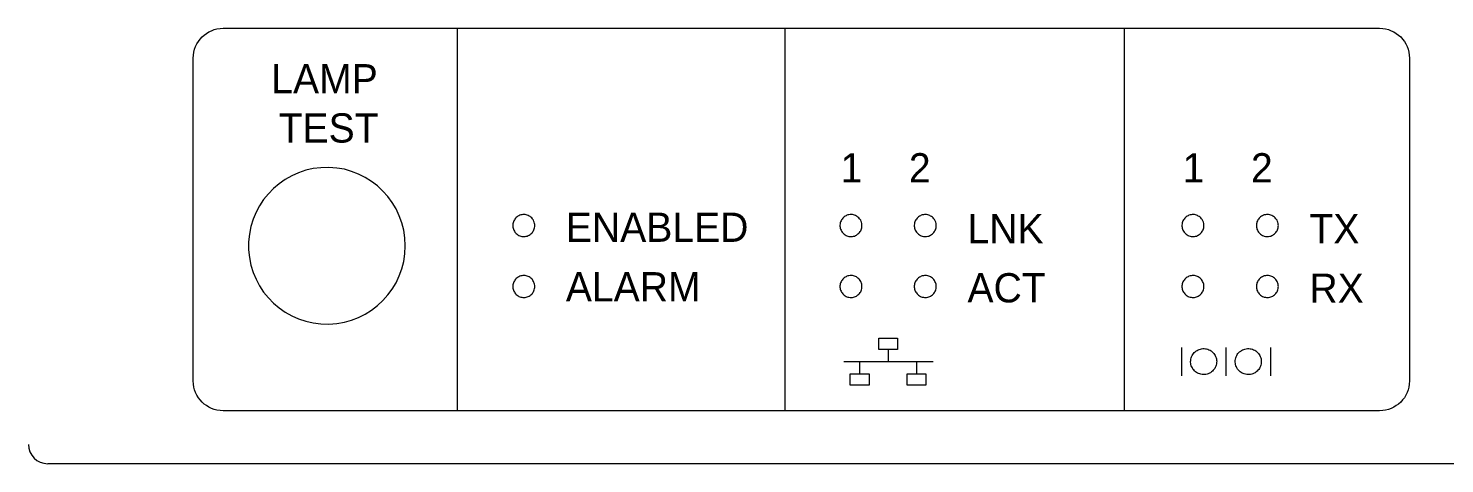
# Model space of a CAD drawing. Header units: millimetres. Extents: x 13198 to 24643, y -4481 to 8091.
# Drawn here: x 16253 to 16374.1, y 5579 to 5616.2 of the extents above; entities that cross this region are included whole.
import ezdxf

# ---------------------------------------------------------------- set-up
doc = ezdxf.new("R2010")
doc.units = ezdxf.units.MM
doc.header["$MEASUREMENT"] = 0
doc.linetypes.add('HIDDEN', pattern=[0.375, 0.25, -0.125])
doc.layers.add('3355', color=2, linetype='HIDDEN')

# ---------------------------------------------------------------- blocks, each defined once
blk = doc.blocks.new('sel-3355')
at = {"layer": '3355', "color": 7, "linetype": 'ByBlock', "lineweight": 13}
blk.add_line((15828.98, 5596.15), (15392.2, 5596.15), dxfattribs=at)
for points in [[(15508.59, 5603.22), (15508.58, 5602.96), (15508.54, 5602.7), (15508.48, 5602.46), (15508.39, 5602.23), (15508.29, 5602), (15508.16, 5601.79), (15508.01, 5601.6), (15507.85, 5601.42), (15507.67, 5601.25), (15507.47, 5601.11), (15507.26, 5600.98), (15507.04, 5600.87), (15506.81, 5600.79), (15506.56, 5600.73), (15506.31, 5600.69), (15506.05, 5600.67), (15506.03, 5600.67), (15505.98, 5600.67), (15505.89, 5600.67), (15505.77, 5600.67), (15505.61, 5600.67), (15505.42, 5600.67), (15505.19, 5600.67), (15504.94, 5600.67), (15504.65, 5600.67), (15504.33, 5600.67), (15503.98, 5600.67), (15503.61, 5600.67), (15503.2, 5600.67), (15502.76, 5600.67), (15502.29, 5600.67), (15501.8, 5600.67), (15501.28, 5600.67), (15500.73, 5600.67), (15500.16, 5600.67), (15499.56, 5600.67), (15498.94, 5600.67), (15498.29, 5600.67), (15497.62, 5600.67), (15496.93, 5600.67), (15496.21, 5600.67), (15495.47, 5600.67), (15494.71, 5600.67), (15493.93, 5600.67), (15493.12, 5600.67), (15492.3, 5600.67), (15491.46, 5600.67), (15490.6, 5600.67), (15488.83, 5600.67), (15486.99, 5600.67), (15485.08, 5600.67), (15483.12, 5600.67), (15481.1, 5600.67), (15479.03, 5600.67), (15476.92, 5600.67), (15474.77, 5600.67), (15472.58, 5600.67), (15470.36, 5600.67), (15468.11, 5600.67), (15465.84, 5600.67), (15461.25, 5600.67), (15456.62, 5600.67), (15451.99, 5600.67), (15447.4, 5600.67), (15445.13, 5600.67), (15442.88, 5600.67), (15440.66, 5600.67), (15438.47, 5600.67), (15436.31, 5600.67), (15434.2, 5600.67), (15432.13, 5600.67), (15430.12, 5600.67), (15428.15, 5600.67), (15426.25, 5600.67), (15424.41, 5600.67), (15422.63, 5600.67), (15421.77, 5600.67), (15420.93, 5600.67), (15420.11, 5600.67), (15419.31, 5600.67), (15418.53, 5600.67), (15417.77, 5600.67), (15417.03, 5600.67), (15416.31, 5600.67), (15415.61, 5600.67), (15414.94, 5600.67), (15414.3, 5600.67), (15413.67, 5600.67), (15413.07, 5600.67), (15412.5, 5600.67), (15411.95, 5600.67), (15411.43, 5600.67), (15410.94, 5600.67), (15410.47, 5600.67), (15410.04, 5600.67), (15409.63, 5600.67), (15409.25, 5600.67), (15408.9, 5600.67), (15408.58, 5600.67), (15408.3, 5600.67), (15408.04, 5600.67), (15407.82, 5600.67), (15407.63, 5600.67), (15407.47, 5600.67), (15407.35, 5600.67), (15407.26, 5600.67), (15407.2, 5600.67), (15407.19, 5600.67), (15406.93, 5600.69), (15406.67, 5600.73), (15406.43, 5600.79), (15406.2, 5600.87), (15405.97, 5600.98), (15405.76, 5601.11), (15405.57, 5601.25), (15405.39, 5601.42), (15405.22, 5601.6), (15405.08, 5601.79), (15404.95, 5602), (15404.84, 5602.23), (15404.76, 5602.46), (15404.69, 5602.7), (15404.66, 5602.96), (15404.64, 5603.22), (15404.64, 5603.24), (15404.64, 5603.3), (15404.64, 5603.39), (15404.64, 5603.53), (15404.64, 5603.7), (15404.64, 5603.9), (15404.64, 5604.13), (15404.64, 5604.4), (15404.64, 5604.7), (15404.64, 5605.03), (15404.64, 5605.38), (15404.64, 5605.76), (15404.64, 5606.17), (15404.64, 5606.6), (15404.64, 5607.05), (15404.64, 5607.53), (15404.64, 5608.02), (15404.64, 5608.54), (15404.64, 5609.62), (15404.64, 5610.76), (15404.64, 5611.95), (15404.64, 5613.18), (15404.64, 5614.44), (15404.64, 5617.02), (15404.64, 5619.59), (15404.64, 5620.85), (15404.64, 5622.08), (15404.64, 5623.28), (15404.64, 5624.42), (15404.64, 5625.5), (15404.64, 5626.01), (15404.64, 5626.51), (15404.64, 5626.98), (15404.64, 5627.43), (15404.64, 5627.86), (15404.64, 5628.27), (15404.64, 5628.65), (15404.64, 5629.01), (15404.64, 5629.33), (15404.64, 5629.63), (15404.64, 5629.9), (15404.64, 5630.14), (15404.64, 5630.34), (15404.64, 5630.51), (15404.64, 5630.64), (15404.64, 5630.74), (15404.64, 5630.8), (15404.64, 5630.82), (15404.66, 5631.08), (15404.69, 5631.33), (15404.76, 5631.57), (15404.84, 5631.81), (15404.95, 5632.03), (15405.08, 5632.24), (15405.22, 5632.44), (15405.39, 5632.62), (15405.57, 5632.78), (15405.76, 5632.93), (15405.97, 5633.05), (15406.2, 5633.16), (15406.43, 5633.25), (15406.67, 5633.31), (15406.93, 5633.35), (15407.19, 5633.36), (15407.2, 5633.36), (15407.26, 5633.36), (15407.35, 5633.36), (15407.47, 5633.36), (15407.63, 5633.36), (15407.82, 5633.36), (15408.04, 5633.36), (15408.3, 5633.36), (15408.58, 5633.36), (15408.9, 5633.36), (15409.25, 5633.36), (15409.63, 5633.36), (15410.04, 5633.36), (15410.47, 5633.36), (15410.94, 5633.36), (15411.43, 5633.36), (15411.95, 5633.36), (15412.5, 5633.36), (15413.07, 5633.36), (15413.67, 5633.36), (15414.3, 5633.36), (15414.94, 5633.36), (15415.61, 5633.36), (15416.31, 5633.36), (15417.03, 5633.36), (15417.77, 5633.36), (15418.53, 5633.36), (15419.31, 5633.36), (15420.11, 5633.36), (15420.93, 5633.36), (15421.77, 5633.36), (15422.63, 5633.36), (15424.41, 5633.36), (15426.25, 5633.36), (15428.15, 5633.36), (15430.12, 5633.36), (15432.13, 5633.36), (15434.2, 5633.36), (15436.31, 5633.36), (15438.47, 5633.36), (15440.66, 5633.36), (15442.88, 5633.36), (15445.13, 5633.36), (15447.4, 5633.36), (15451.99, 5633.36), (15456.62, 5633.36), (15461.25, 5633.36), (15465.84, 5633.36), (15468.11, 5633.36), (15470.36, 5633.36), (15472.58, 5633.36), (15474.77, 5633.36), (15476.92, 5633.36), (15479.03, 5633.36), (15481.1, 5633.36), (15483.12, 5633.36), (15485.08, 5633.36), (15486.99, 5633.36), (15488.83, 5633.36), (15490.6, 5633.36), (15491.46, 5633.36), (15492.3, 5633.36), (15493.12, 5633.36), (15493.93, 5633.36), (15494.71, 5633.36), (15495.47, 5633.36), (15496.21, 5633.36), (15496.93, 5633.36), (15497.62, 5633.36), (15498.29, 5633.36), (15498.94, 5633.36), (15499.56, 5633.36), (15500.16, 5633.36), (15500.73, 5633.36), (15501.28, 5633.36), (15501.8, 5633.36), (15502.29, 5633.36), (15502.76, 5633.36), (15503.2, 5633.36), (15503.61, 5633.36), (15503.98, 5633.36), (15504.33, 5633.36), (15504.65, 5633.36), (15504.94, 5633.36), (15505.19, 5633.36), (15505.42, 5633.36), (15505.61, 5633.36), (15505.77, 5633.36), (15505.89, 5633.36), (15505.98, 5633.36), (15506.03, 5633.36), (15506.05, 5633.36), (15506.31, 5633.35), (15506.56, 5633.31), (15506.81, 5633.25), (15507.04, 5633.16), (15507.26, 5633.05), (15507.47, 5632.93), (15507.67, 5632.78), (15507.85, 5632.62), (15508.01, 5632.44), (15508.16, 5632.24), (15508.29, 5632.03), (15508.39, 5631.81), (15508.48, 5631.57), (15508.54, 5631.33), (15508.58, 5631.08), (15508.59, 5630.82), (15508.59, 5630.8), (15508.59, 5630.74), (15508.59, 5630.64), (15508.59, 5630.51), (15508.59, 5630.34), (15508.59, 5630.14), (15508.59, 5629.9), (15508.59, 5629.63), (15508.59, 5629.33), (15508.59, 5629.01), (15508.59, 5628.65), (15508.59, 5628.27), (15508.59, 5627.86), (15508.59, 5627.43), (15508.59, 5626.98), (15508.59, 5626.51), (15508.59, 5626.01), (15508.59, 5625.5), (15508.59, 5624.42), (15508.59, 5623.28), (15508.59, 5622.08), (15508.59, 5620.85), (15508.59, 5619.59), (15508.59, 5617.02), (15508.59, 5614.44), (15508.59, 5613.18), (15508.59, 5611.95), (15508.59, 5610.76), (15508.59, 5609.62), (15508.59, 5608.54), (15508.59, 5608.02), (15508.59, 5607.53), (15508.59, 5607.05), (15508.59, 5606.6), (15508.59, 5606.17), (15508.59, 5605.76), (15508.59, 5605.38), (15508.59, 5605.03), (15508.59, 5604.7), (15508.59, 5604.4), (15508.59, 5604.13), (15508.59, 5603.9), (15508.59, 5603.7), (15508.59, 5603.53), (15508.59, 5603.39), (15508.59, 5603.3), (15508.59, 5603.24), (15508.59, 5603.22)], [(15422.76, 5614.77), (15422.73, 5615.45), (15422.63, 5616.1), (15422.47, 5616.74), (15422.25, 5617.34), (15421.98, 5617.92), (15421.65, 5618.47), (15421.28, 5618.98), (15420.86, 5619.45), (15420.4, 5619.89), (15419.89, 5620.27), (15419.35, 5620.61), (15418.78, 5620.9), (15418.18, 5621.13), (15417.56, 5621.31), (15416.91, 5621.42), (15416.24, 5621.47), (15415.56, 5621.45), (15414.9, 5621.37), (15414.26, 5621.23), (15413.64, 5621.02), (15413.06, 5620.76), (15412.5, 5620.45), (15411.98, 5620.08), (15411.5, 5619.68), (15411.06, 5619.22), (15410.66, 5618.73), (15410.31, 5618.2), (15410.01, 5617.64), (15409.76, 5617.04), (15409.57, 5616.42), (15409.44, 5615.78), (15409.37, 5615.11), (15409.37, 5614.43), (15409.44, 5613.77), (15409.57, 5613.12), (15409.76, 5612.5), (15410.01, 5611.91), (15410.31, 5611.35), (15410.66, 5610.82), (15411.06, 5610.32), (15411.5, 5609.87), (15411.98, 5609.46), (15412.5, 5609.1), (15413.06, 5608.79), (15413.64, 5608.53), (15414.26, 5608.32), (15414.9, 5608.18), (15415.56, 5608.09), (15416.24, 5608.08), (15416.91, 5608.13), (15417.56, 5608.24), (15418.18, 5608.42), (15418.78, 5608.65), (15419.35, 5608.94), (15419.89, 5609.27), (15420.4, 5609.66), (15420.86, 5610.09), (15421.28, 5610.57), (15421.65, 5611.08), (15421.98, 5611.62), (15422.25, 5612.2), (15422.47, 5612.81), (15422.63, 5613.44), (15422.73, 5614.1)], [(15433.83, 5616.5), (15433.83, 5616.6), (15433.82, 5616.69), (15433.79, 5616.78), (15433.76, 5616.86), (15433.72, 5616.95), (15433.68, 5617.02), (15433.63, 5617.09), (15433.57, 5617.16), (15433.5, 5617.22), (15433.43, 5617.28), (15433.36, 5617.32), (15433.27, 5617.36), (15433.19, 5617.4), (15433.1, 5617.42), (15433.01, 5617.44), (15432.92, 5617.44), (15432.82, 5617.44), (15432.73, 5617.43), (15432.64, 5617.41), (15432.55, 5617.38), (15432.47, 5617.34), (15432.39, 5617.3), (15432.32, 5617.25), (15432.25, 5617.19), (15432.19, 5617.13), (15432.14, 5617.06), (15432.09, 5616.99), (15432.04, 5616.91), (15432.01, 5616.82), (15431.98, 5616.74), (15431.96, 5616.65), (15431.95, 5616.55), (15431.95, 5616.46), (15431.96, 5616.36), (15431.98, 5616.27), (15432.01, 5616.19), (15432.04, 5616.1), (15432.09, 5616.02), (15432.14, 5615.95), (15432.19, 5615.88), (15432.25, 5615.82), (15432.32, 5615.76), (15432.39, 5615.71), (15432.47, 5615.66), (15432.55, 5615.63), (15432.64, 5615.6), (15432.73, 5615.58), (15432.82, 5615.57), (15432.92, 5615.56), (15433.01, 5615.57), (15433.1, 5615.59), (15433.19, 5615.61), (15433.27, 5615.65), (15433.36, 5615.69), (15433.43, 5615.73), (15433.5, 5615.79), (15433.57, 5615.85), (15433.63, 5615.91), (15433.68, 5615.99), (15433.72, 5616.06), (15433.76, 5616.14), (15433.79, 5616.23), (15433.82, 5616.32), (15433.83, 5616.41)], [(15461.8, 5616.5), (15461.79, 5616.6), (15461.78, 5616.69), (15461.76, 5616.78), (15461.73, 5616.86), (15461.69, 5616.95), (15461.64, 5617.02), (15461.59, 5617.09), (15461.53, 5617.16), (15461.46, 5617.22), (15461.39, 5617.28), (15461.32, 5617.32), (15461.24, 5617.36), (15461.15, 5617.4), (15461.07, 5617.42), (15460.98, 5617.44), (15460.88, 5617.44), (15460.79, 5617.44), (15460.69, 5617.43), (15460.6, 5617.41), (15460.52, 5617.38), (15460.44, 5617.34), (15460.36, 5617.3), (15460.29, 5617.25), (15460.22, 5617.19), (15460.16, 5617.13), (15460.1, 5617.06), (15460.05, 5616.98), (15460.01, 5616.91), (15459.97, 5616.82), (15459.95, 5616.74), (15459.93, 5616.65), (15459.92, 5616.55), (15459.92, 5616.46), (15459.93, 5616.36), (15459.95, 5616.27), (15459.97, 5616.19), (15460.01, 5616.1), (15460.05, 5616.02), (15460.1, 5615.95), (15460.16, 5615.88), (15460.22, 5615.82), (15460.29, 5615.76), (15460.36, 5615.71), (15460.44, 5615.66), (15460.52, 5615.63), (15460.6, 5615.6), (15460.69, 5615.58), (15460.79, 5615.57), (15460.88, 5615.56), (15460.98, 5615.57), (15461.07, 5615.59), (15461.15, 5615.61), (15461.24, 5615.64), (15461.32, 5615.69), (15461.39, 5615.73), (15461.46, 5615.79), (15461.53, 5615.85), (15461.59, 5615.91), (15461.64, 5615.99), (15461.69, 5616.06), (15461.73, 5616.14), (15461.76, 5616.23), (15461.78, 5616.32), (15461.79, 5616.41)], [(15468.15, 5616.5), (15468.15, 5616.6), (15468.13, 5616.69), (15468.11, 5616.78), (15468.08, 5616.86), (15468.04, 5616.95), (15468, 5617.02), (15467.94, 5617.09), (15467.88, 5617.16), (15467.82, 5617.22), (15467.75, 5617.28), (15467.67, 5617.32), (15467.59, 5617.36), (15467.51, 5617.4), (15467.42, 5617.42), (15467.33, 5617.44), (15467.24, 5617.44), (15467.14, 5617.44), (15467.05, 5617.43), (15466.96, 5617.41), (15466.87, 5617.38), (15466.79, 5617.34), (15466.71, 5617.3), (15466.64, 5617.25), (15466.57, 5617.19), (15466.51, 5617.13), (15466.45, 5617.06), (15466.4, 5616.99), (15466.36, 5616.91), (15466.33, 5616.82), (15466.3, 5616.74), (15466.28, 5616.65), (15466.27, 5616.55), (15466.27, 5616.46), (15466.28, 5616.36), (15466.3, 5616.27), (15466.33, 5616.19), (15466.36, 5616.1), (15466.4, 5616.02), (15466.45, 5615.95), (15466.51, 5615.88), (15466.57, 5615.82), (15466.64, 5615.76), (15466.71, 5615.71), (15466.79, 5615.66), (15466.87, 5615.63), (15466.96, 5615.6), (15467.05, 5615.58), (15467.14, 5615.57), (15467.24, 5615.56), (15467.33, 5615.57), (15467.42, 5615.59), (15467.51, 5615.61), (15467.59, 5615.65), (15467.67, 5615.69), (15467.75, 5615.73), (15467.82, 5615.79), (15467.88, 5615.85), (15467.94, 5615.91), (15468, 5615.99), (15468.04, 5616.06), (15468.08, 5616.14), (15468.11, 5616.23), (15468.13, 5616.32), (15468.15, 5616.41)], [(15491.03, 5616.5), (15491.03, 5616.6), (15491.01, 5616.69), (15490.99, 5616.78), (15490.96, 5616.86), (15490.92, 5616.95), (15490.88, 5617.02), (15490.82, 5617.09), (15490.76, 5617.16), (15490.7, 5617.22), (15490.63, 5617.28), (15490.55, 5617.32), (15490.47, 5617.36), (15490.39, 5617.4), (15490.3, 5617.42), (15490.21, 5617.44), (15490.12, 5617.44), (15490.02, 5617.44), (15489.93, 5617.43), (15489.84, 5617.41), (15489.75, 5617.38), (15489.67, 5617.34), (15489.59, 5617.3), (15489.52, 5617.25), (15489.45, 5617.19), (15489.39, 5617.13), (15489.33, 5617.06), (15489.28, 5616.98), (15489.24, 5616.91), (15489.21, 5616.82), (15489.18, 5616.74), (15489.16, 5616.65), (15489.15, 5616.55), (15489.15, 5616.46), (15489.16, 5616.36), (15489.18, 5616.27), (15489.21, 5616.19), (15489.24, 5616.1), (15489.28, 5616.02), (15489.33, 5615.95), (15489.39, 5615.88), (15489.45, 5615.82), (15489.52, 5615.76), (15489.59, 5615.71), (15489.67, 5615.66), (15489.75, 5615.63), (15489.84, 5615.6), (15489.93, 5615.58), (15490.02, 5615.57), (15490.12, 5615.56), (15490.21, 5615.57), (15490.3, 5615.59), (15490.39, 5615.61), (15490.47, 5615.64), (15490.55, 5615.69), (15490.63, 5615.73), (15490.7, 5615.79), (15490.76, 5615.85), (15490.82, 5615.91), (15490.88, 5615.99), (15490.92, 5616.06), (15490.96, 5616.14), (15490.99, 5616.23), (15491.01, 5616.32), (15491.03, 5616.41)], [(15497.39, 5616.5), (15497.38, 5616.6), (15497.37, 5616.69), (15497.35, 5616.78), (15497.32, 5616.86), (15497.28, 5616.95), (15497.23, 5617.02), (15497.18, 5617.09), (15497.12, 5617.16), (15497.05, 5617.22), (15496.98, 5617.28), (15496.91, 5617.32), (15496.83, 5617.36), (15496.74, 5617.4), (15496.66, 5617.42), (15496.56, 5617.44), (15496.47, 5617.44), (15496.38, 5617.44), (15496.28, 5617.43), (15496.19, 5617.41), (15496.11, 5617.38), (15496.03, 5617.34), (15495.95, 5617.3), (15495.87, 5617.25), (15495.81, 5617.19), (15495.74, 5617.13), (15495.69, 5617.06), (15495.64, 5616.99), (15495.6, 5616.91), (15495.56, 5616.82), (15495.54, 5616.74), (15495.52, 5616.65), (15495.51, 5616.55), (15495.51, 5616.46), (15495.52, 5616.36), (15495.54, 5616.27), (15495.56, 5616.19), (15495.6, 5616.1), (15495.64, 5616.02), (15495.69, 5615.95), (15495.74, 5615.88), (15495.81, 5615.82), (15495.87, 5615.76), (15495.95, 5615.71), (15496.03, 5615.66), (15496.11, 5615.63), (15496.19, 5615.6), (15496.28, 5615.58), (15496.38, 5615.57), (15496.47, 5615.56), (15496.56, 5615.57), (15496.66, 5615.59), (15496.74, 5615.61), (15496.83, 5615.65), (15496.91, 5615.69), (15496.98, 5615.73), (15497.05, 5615.79), (15497.12, 5615.85), (15497.18, 5615.91), (15497.23, 5615.99), (15497.28, 5616.06), (15497.32, 5616.14), (15497.35, 5616.23), (15497.37, 5616.32), (15497.38, 5616.41)], [(15433.84, 5611.29), (15433.83, 5611.39), (15433.82, 5611.48), (15433.79, 5611.57), (15433.76, 5611.65), (15433.72, 5611.73), (15433.68, 5611.81), (15433.63, 5611.88), (15433.57, 5611.95), (15433.5, 5612.01), (15433.43, 5612.06), (15433.36, 5612.11), (15433.28, 5612.15), (15433.19, 5612.19), (15433.1, 5612.21), (15433.01, 5612.23), (15432.92, 5612.23), (15432.82, 5612.23), (15432.73, 5612.22), (15432.64, 5612.2), (15432.56, 5612.17), (15432.47, 5612.13), (15432.4, 5612.09), (15432.32, 5612.04), (15432.25, 5611.98), (15432.19, 5611.92), (15432.14, 5611.85), (15432.09, 5611.77), (15432.04, 5611.69), (15432.01, 5611.61), (15431.98, 5611.52), (15431.96, 5611.43), (15431.96, 5611.34), (15431.96, 5611.25), (15431.96, 5611.15), (15431.98, 5611.06), (15432.01, 5610.98), (15432.04, 5610.89), (15432.09, 5610.81), (15432.14, 5610.74), (15432.19, 5610.67), (15432.25, 5610.61), (15432.32, 5610.55), (15432.4, 5610.5), (15432.47, 5610.45), (15432.56, 5610.42), (15432.64, 5610.39), (15432.73, 5610.37), (15432.82, 5610.36), (15432.92, 5610.35), (15433.01, 5610.36), (15433.1, 5610.38), (15433.19, 5610.4), (15433.28, 5610.43), (15433.36, 5610.47), (15433.43, 5610.52), (15433.5, 5610.58), (15433.57, 5610.64), (15433.63, 5610.7), (15433.68, 5610.77), (15433.72, 5610.85), (15433.76, 5610.93), (15433.79, 5611.02), (15433.82, 5611.11), (15433.83, 5611.2)], [(15461.8, 5611.29), (15461.79, 5611.39), (15461.78, 5611.48), (15461.76, 5611.57), (15461.73, 5611.65), (15461.69, 5611.73), (15461.64, 5611.81), (15461.59, 5611.88), (15461.53, 5611.95), (15461.46, 5612.01), (15461.39, 5612.06), (15461.32, 5612.11), (15461.24, 5612.15), (15461.15, 5612.19), (15461.07, 5612.21), (15460.98, 5612.23), (15460.88, 5612.23), (15460.79, 5612.23), (15460.69, 5612.22), (15460.6, 5612.2), (15460.52, 5612.17), (15460.44, 5612.13), (15460.36, 5612.09), (15460.29, 5612.04), (15460.22, 5611.98), (15460.16, 5611.92), (15460.1, 5611.85), (15460.05, 5611.77), (15460.01, 5611.69), (15459.97, 5611.61), (15459.95, 5611.52), (15459.93, 5611.43), (15459.92, 5611.34), (15459.92, 5611.25), (15459.93, 5611.15), (15459.95, 5611.06), (15459.97, 5610.98), (15460.01, 5610.89), (15460.05, 5610.81), (15460.1, 5610.74), (15460.16, 5610.67), (15460.22, 5610.61), (15460.29, 5610.55), (15460.36, 5610.5), (15460.44, 5610.45), (15460.52, 5610.42), (15460.6, 5610.39), (15460.69, 5610.37), (15460.79, 5610.36), (15460.88, 5610.35), (15460.98, 5610.36), (15461.07, 5610.38), (15461.15, 5610.4), (15461.24, 5610.43), (15461.32, 5610.47), (15461.39, 5610.52), (15461.46, 5610.58), (15461.53, 5610.64), (15461.59, 5610.7), (15461.64, 5610.77), (15461.69, 5610.85), (15461.73, 5610.93), (15461.76, 5611.02), (15461.78, 5611.11), (15461.79, 5611.2)], [(15468.15, 5611.29), (15468.15, 5611.39), (15468.13, 5611.48), (15468.11, 5611.57), (15468.08, 5611.65), (15468.04, 5611.73), (15468, 5611.81), (15467.94, 5611.88), (15467.88, 5611.95), (15467.82, 5612.01), (15467.75, 5612.06), (15467.67, 5612.11), (15467.59, 5612.15), (15467.51, 5612.19), (15467.42, 5612.21), (15467.33, 5612.23), (15467.24, 5612.23), (15467.14, 5612.23), (15467.05, 5612.22), (15466.96, 5612.2), (15466.87, 5612.17), (15466.79, 5612.13), (15466.71, 5612.09), (15466.64, 5612.04), (15466.57, 5611.98), (15466.51, 5611.92), (15466.45, 5611.85), (15466.4, 5611.77), (15466.36, 5611.69), (15466.33, 5611.61), (15466.3, 5611.52), (15466.28, 5611.43), (15466.27, 5611.34), (15466.27, 5611.25), (15466.28, 5611.15), (15466.3, 5611.06), (15466.33, 5610.98), (15466.36, 5610.89), (15466.4, 5610.81), (15466.45, 5610.74), (15466.51, 5610.67), (15466.57, 5610.61), (15466.64, 5610.55), (15466.71, 5610.5), (15466.79, 5610.45), (15466.87, 5610.42), (15466.96, 5610.39), (15467.05, 5610.37), (15467.14, 5610.36), (15467.24, 5610.35), (15467.33, 5610.36), (15467.42, 5610.38), (15467.51, 5610.4), (15467.59, 5610.43), (15467.67, 5610.47), (15467.75, 5610.52), (15467.82, 5610.58), (15467.88, 5610.64), (15467.94, 5610.7), (15468, 5610.78), (15468.04, 5610.85), (15468.08, 5610.93), (15468.11, 5611.02), (15468.13, 5611.11), (15468.15, 5611.2)], [(15491.03, 5611.29), (15491.03, 5611.39), (15491.01, 5611.48), (15490.99, 5611.57), (15490.96, 5611.65), (15490.92, 5611.73), (15490.88, 5611.81), (15490.82, 5611.88), (15490.76, 5611.95), (15490.7, 5612.01), (15490.63, 5612.06), (15490.55, 5612.11), (15490.47, 5612.15), (15490.39, 5612.19), (15490.3, 5612.21), (15490.21, 5612.23), (15490.12, 5612.23), (15490.02, 5612.23), (15489.93, 5612.22), (15489.84, 5612.2), (15489.75, 5612.17), (15489.67, 5612.13), (15489.59, 5612.09), (15489.52, 5612.04), (15489.45, 5611.98), (15489.39, 5611.92), (15489.33, 5611.85), (15489.28, 5611.77), (15489.24, 5611.69), (15489.21, 5611.61), (15489.18, 5611.52), (15489.16, 5611.43), (15489.15, 5611.34), (15489.15, 5611.25), (15489.16, 5611.15), (15489.18, 5611.06), (15489.21, 5610.98), (15489.24, 5610.89), (15489.28, 5610.81), (15489.33, 5610.74), (15489.39, 5610.67), (15489.45, 5610.61), (15489.52, 5610.55), (15489.59, 5610.5), (15489.67, 5610.45), (15489.75, 5610.42), (15489.84, 5610.39), (15489.93, 5610.37), (15490.02, 5610.36), (15490.12, 5610.35), (15490.21, 5610.36), (15490.3, 5610.38), (15490.39, 5610.4), (15490.47, 5610.43), (15490.55, 5610.47), (15490.63, 5610.52), (15490.7, 5610.58), (15490.76, 5610.64), (15490.82, 5610.7), (15490.88, 5610.77), (15490.92, 5610.85), (15490.96, 5610.93), (15490.99, 5611.02), (15491.01, 5611.11), (15491.03, 5611.2)], [(15497.39, 5611.29), (15497.38, 5611.39), (15497.37, 5611.48), (15497.35, 5611.57), (15497.32, 5611.65), (15497.28, 5611.73), (15497.23, 5611.81), (15497.18, 5611.88), (15497.12, 5611.95), (15497.05, 5612.01), (15496.98, 5612.06), (15496.91, 5612.11), (15496.83, 5612.15), (15496.74, 5612.19), (15496.66, 5612.21), (15496.56, 5612.23), (15496.47, 5612.23), (15496.38, 5612.23), (15496.28, 5612.22), (15496.19, 5612.2), (15496.11, 5612.17), (15496.03, 5612.13), (15495.95, 5612.09), (15495.87, 5612.04), (15495.81, 5611.98), (15495.74, 5611.92), (15495.69, 5611.85), (15495.64, 5611.77), (15495.6, 5611.69), (15495.56, 5611.61), (15495.54, 5611.52), (15495.52, 5611.43), (15495.51, 5611.34), (15495.51, 5611.25), (15495.52, 5611.15), (15495.54, 5611.06), (15495.56, 5610.98), (15495.6, 5610.89), (15495.64, 5610.81), (15495.69, 5610.74), (15495.74, 5610.67), (15495.81, 5610.61), (15495.87, 5610.55), (15495.95, 5610.5), (15496.03, 5610.45), (15496.11, 5610.42), (15496.19, 5610.39), (15496.28, 5610.37), (15496.38, 5610.36), (15496.47, 5610.35), (15496.56, 5610.36), (15496.66, 5610.38), (15496.74, 5610.4), (15496.83, 5610.43), (15496.91, 5610.47), (15496.98, 5610.52), (15497.05, 5610.58), (15497.12, 5610.64), (15497.18, 5610.7), (15497.23, 5610.78), (15497.28, 5610.85), (15497.32, 5610.93), (15497.35, 5611.02), (15497.37, 5611.11), (15497.38, 5611.2)], [(15489.89, 5604.88), (15489.9, 5604.98), (15489.91, 5605.09), (15489.94, 5605.19), (15489.97, 5605.29), (15490.02, 5605.39), (15490.07, 5605.48), (15490.13, 5605.56), (15490.2, 5605.64), (15490.27, 5605.71), (15490.35, 5605.78), (15490.44, 5605.83), (15490.53, 5605.88), (15490.63, 5605.92), (15490.73, 5605.95), (15490.83, 5605.97), (15490.94, 5605.99), (15491.05, 5605.99), (15491.16, 5605.98), (15491.26, 5605.96), (15491.37, 5605.93), (15491.46, 5605.89), (15491.56, 5605.84), (15491.64, 5605.79), (15491.72, 5605.72), (15491.8, 5605.65), (15491.87, 5605.58), (15491.93, 5605.49), (15491.98, 5605.41), (15492.03, 5605.31), (15492.07, 5605.21), (15492.09, 5605.11), (15492.11, 5605.01), (15492.12, 5604.9), (15492.11, 5604.79), (15492.1, 5604.68), (15492.08, 5604.58), (15492.04, 5604.48), (15492, 5604.38), (15491.95, 5604.29), (15491.89, 5604.21), (15491.83, 5604.13), (15491.75, 5604.05), (15491.68, 5603.99), (15491.59, 5603.93), (15491.5, 5603.88), (15491.4, 5603.84), (15491.3, 5603.8), (15491.2, 5603.78), (15491.09, 5603.77), (15490.98, 5603.76), (15490.87, 5603.77), (15490.77, 5603.79), (15490.67, 5603.82), (15490.57, 5603.85), (15490.47, 5603.9), (15490.39, 5603.95), (15490.3, 5604.01), (15490.23, 5604.08), (15490.16, 5604.16), (15490.09, 5604.24), (15490.04, 5604.33), (15489.99, 5604.42), (15489.95, 5604.52), (15489.92, 5604.62), (15489.9, 5604.72), (15489.89, 5604.83), (15489.89, 5604.88), (15489.89, 5604.88), (15489.89, 5604.88), (15489.89, 5604.88), (15489.89, 5604.88), (15489.89, 5604.88), (15489.89, 5604.88), (15489.89, 5604.88), (15489.89, 5604.88), (15489.89, 5604.88), (15489.89, 5604.88), (15489.89, 5604.88), (15489.89, 5604.88), (15489.89, 5604.88), (15489.89, 5604.88), (15489.89, 5604.88)], [(15493.71, 5604.88), (15493.71, 5604.98), (15493.73, 5605.09), (15493.75, 5605.19), (15493.79, 5605.29), (15493.83, 5605.39), (15493.88, 5605.48), (15493.94, 5605.56), (15494.01, 5605.64), (15494.08, 5605.71), (15494.17, 5605.78), (15494.25, 5605.83), (15494.34, 5605.88), (15494.44, 5605.92), (15494.54, 5605.95), (15494.64, 5605.97), (15494.75, 5605.99), (15494.86, 5605.99), (15494.97, 5605.98), (15495.08, 5605.96), (15495.18, 5605.93), (15495.28, 5605.89), (15495.37, 5605.84), (15495.46, 5605.79), (15495.54, 5605.72), (15495.61, 5605.65), (15495.68, 5605.58), (15495.74, 5605.49), (15495.8, 5605.41), (15495.84, 5605.31), (15495.88, 5605.21), (15495.91, 5605.11), (15495.92, 5605.01), (15495.93, 5604.9), (15495.93, 5604.79), (15495.91, 5604.68), (15495.89, 5604.58), (15495.86, 5604.48), (15495.82, 5604.38), (15495.77, 5604.29), (15495.71, 5604.21), (15495.64, 5604.13), (15495.57, 5604.05), (15495.49, 5603.99), (15495.4, 5603.93), (15495.31, 5603.88), (15495.22, 5603.84), (15495.12, 5603.8), (15495.01, 5603.78), (15494.91, 5603.77), (15494.8, 5603.76), (15494.69, 5603.77), (15494.58, 5603.79), (15494.48, 5603.82), (15494.38, 5603.85), (15494.29, 5603.9), (15494.2, 5603.95), (15494.12, 5604.01), (15494.04, 5604.08), (15493.97, 5604.16), (15493.91, 5604.24), (15493.85, 5604.33), (15493.8, 5604.42), (15493.77, 5604.52), (15493.74, 5604.62), (15493.72, 5604.72), (15493.71, 5604.83), (15493.71, 5604.88), (15493.71, 5604.88), (15493.71, 5604.88), (15493.71, 5604.88), (15493.71, 5604.88), (15493.71, 5604.88), (15493.71, 5604.88), (15493.71, 5604.88), (15493.71, 5604.88), (15493.71, 5604.88), (15493.71, 5604.88), (15493.71, 5604.88), (15493.71, 5604.88), (15493.71, 5604.88), (15493.71, 5604.88), (15493.71, 5604.88)]]:
    blk.add_lwpolyline(points, close=True, dxfattribs=at)
for points in [[(15427.21, 5633.36), (15427.21, 5600.67)], [(15455.21, 5633.36), (15455.21, 5600.67)], [(15484.22, 5633.36), (15484.22, 5600.67)], [(15464.84, 5605.92), (15463.23, 5605.92), (15463.23, 5606.88), (15464.84, 5606.88), (15464.84, 5605.92)], [(15464.03, 5605.87), (15464.03, 5604.88)], [(15489.1, 5606.08), (15489.1, 5603.67)], [(15492.91, 5606.08), (15492.91, 5603.67)], [(15496.73, 5606.08), (15496.73, 5603.67)], [(15460.25, 5604.88), (15464.04, 5604.88), (15467.88, 5604.88)], [(15461.6, 5604.88), (15461.6, 5603.88)], [(15466.46, 5604.88), (15466.46, 5603.88)], [(15462.41, 5602.87), (15460.8, 5602.87), (15460.8, 5603.83), (15462.41, 5603.83), (15462.41, 5602.87)], [(15467.27, 5602.87), (15465.66, 5602.87), (15465.66, 5603.83), (15467.27, 5603.83), (15467.27, 5602.87)]]:
    blk.add_lwpolyline(points, dxfattribs=at)
blk.add_arc((15392.2, 5597.8), 1.65, 180, 270, dxfattribs=at)
at = {"layer": '3355', "color": 7, "linetype": 'ByBlock', "lineweight": 13, "char_height": 2.4997, "attachment_point": 7}
for s, insert in [('\\fInterstate-Regular|b0|i0|c0|p34;\\W1;LAMP', (15411.31, 5627.8)), ('\\fInterstate-Regular|b0|i0|c0|p34;\\W1;TEST', (15411.94, 5623.56)), ('\\fInterstate-Regular|b0|i0|c0|p34;\\W1;1', (15459.97, 5620.19)), ('\\fInterstate-Regular|b0|i0|c0|p34;\\W1;2', (15465.81, 5620.19)), ('\\fInterstate-Regular|b0|i0|c0|p34;\\W1;1', (15489.21, 5620.19)), ('\\fInterstate-Regular|b0|i0|c0|p34;\\W1;2', (15495.05, 5620.19)), ('\\fInterstate-Regular|b0|i0|c0|p34;\\W1;ENABLED', (15436.49, 5615.11)), ('\\fInterstate-Regular|b0|i0|c0|p34;\\W1;LNK', (15470.82, 5614.98)), ('\\fInterstate-Regular|b0|i0|c0|p34;\\W1;TX', (15500.05, 5614.98)), ('\\fInterstate-Regular|b0|i0|c0|p34;\\W1;ALARM', (15436.49, 5610.02)), ('\\fInterstate-Regular|b0|i0|c0|p34;\\W1;ACT', (15470.82, 5609.9)), ('\\fInterstate-Regular|b0|i0|c0|p34;\\W1;RX', (15500.05, 5609.9))]:
    blk.add_mtext(s, dxfattribs=dict(at, insert=insert))

msp = doc.modelspace()

# ---------------------------------------------------------------- block references
at = {"color": 4, "linetype": 'Continuous', "lineweight": -3}
msp.add_blockref('sel-3355', (862.46169, -17.19146), dxfattribs=at)

doc.saveas('drawing.dxf')
